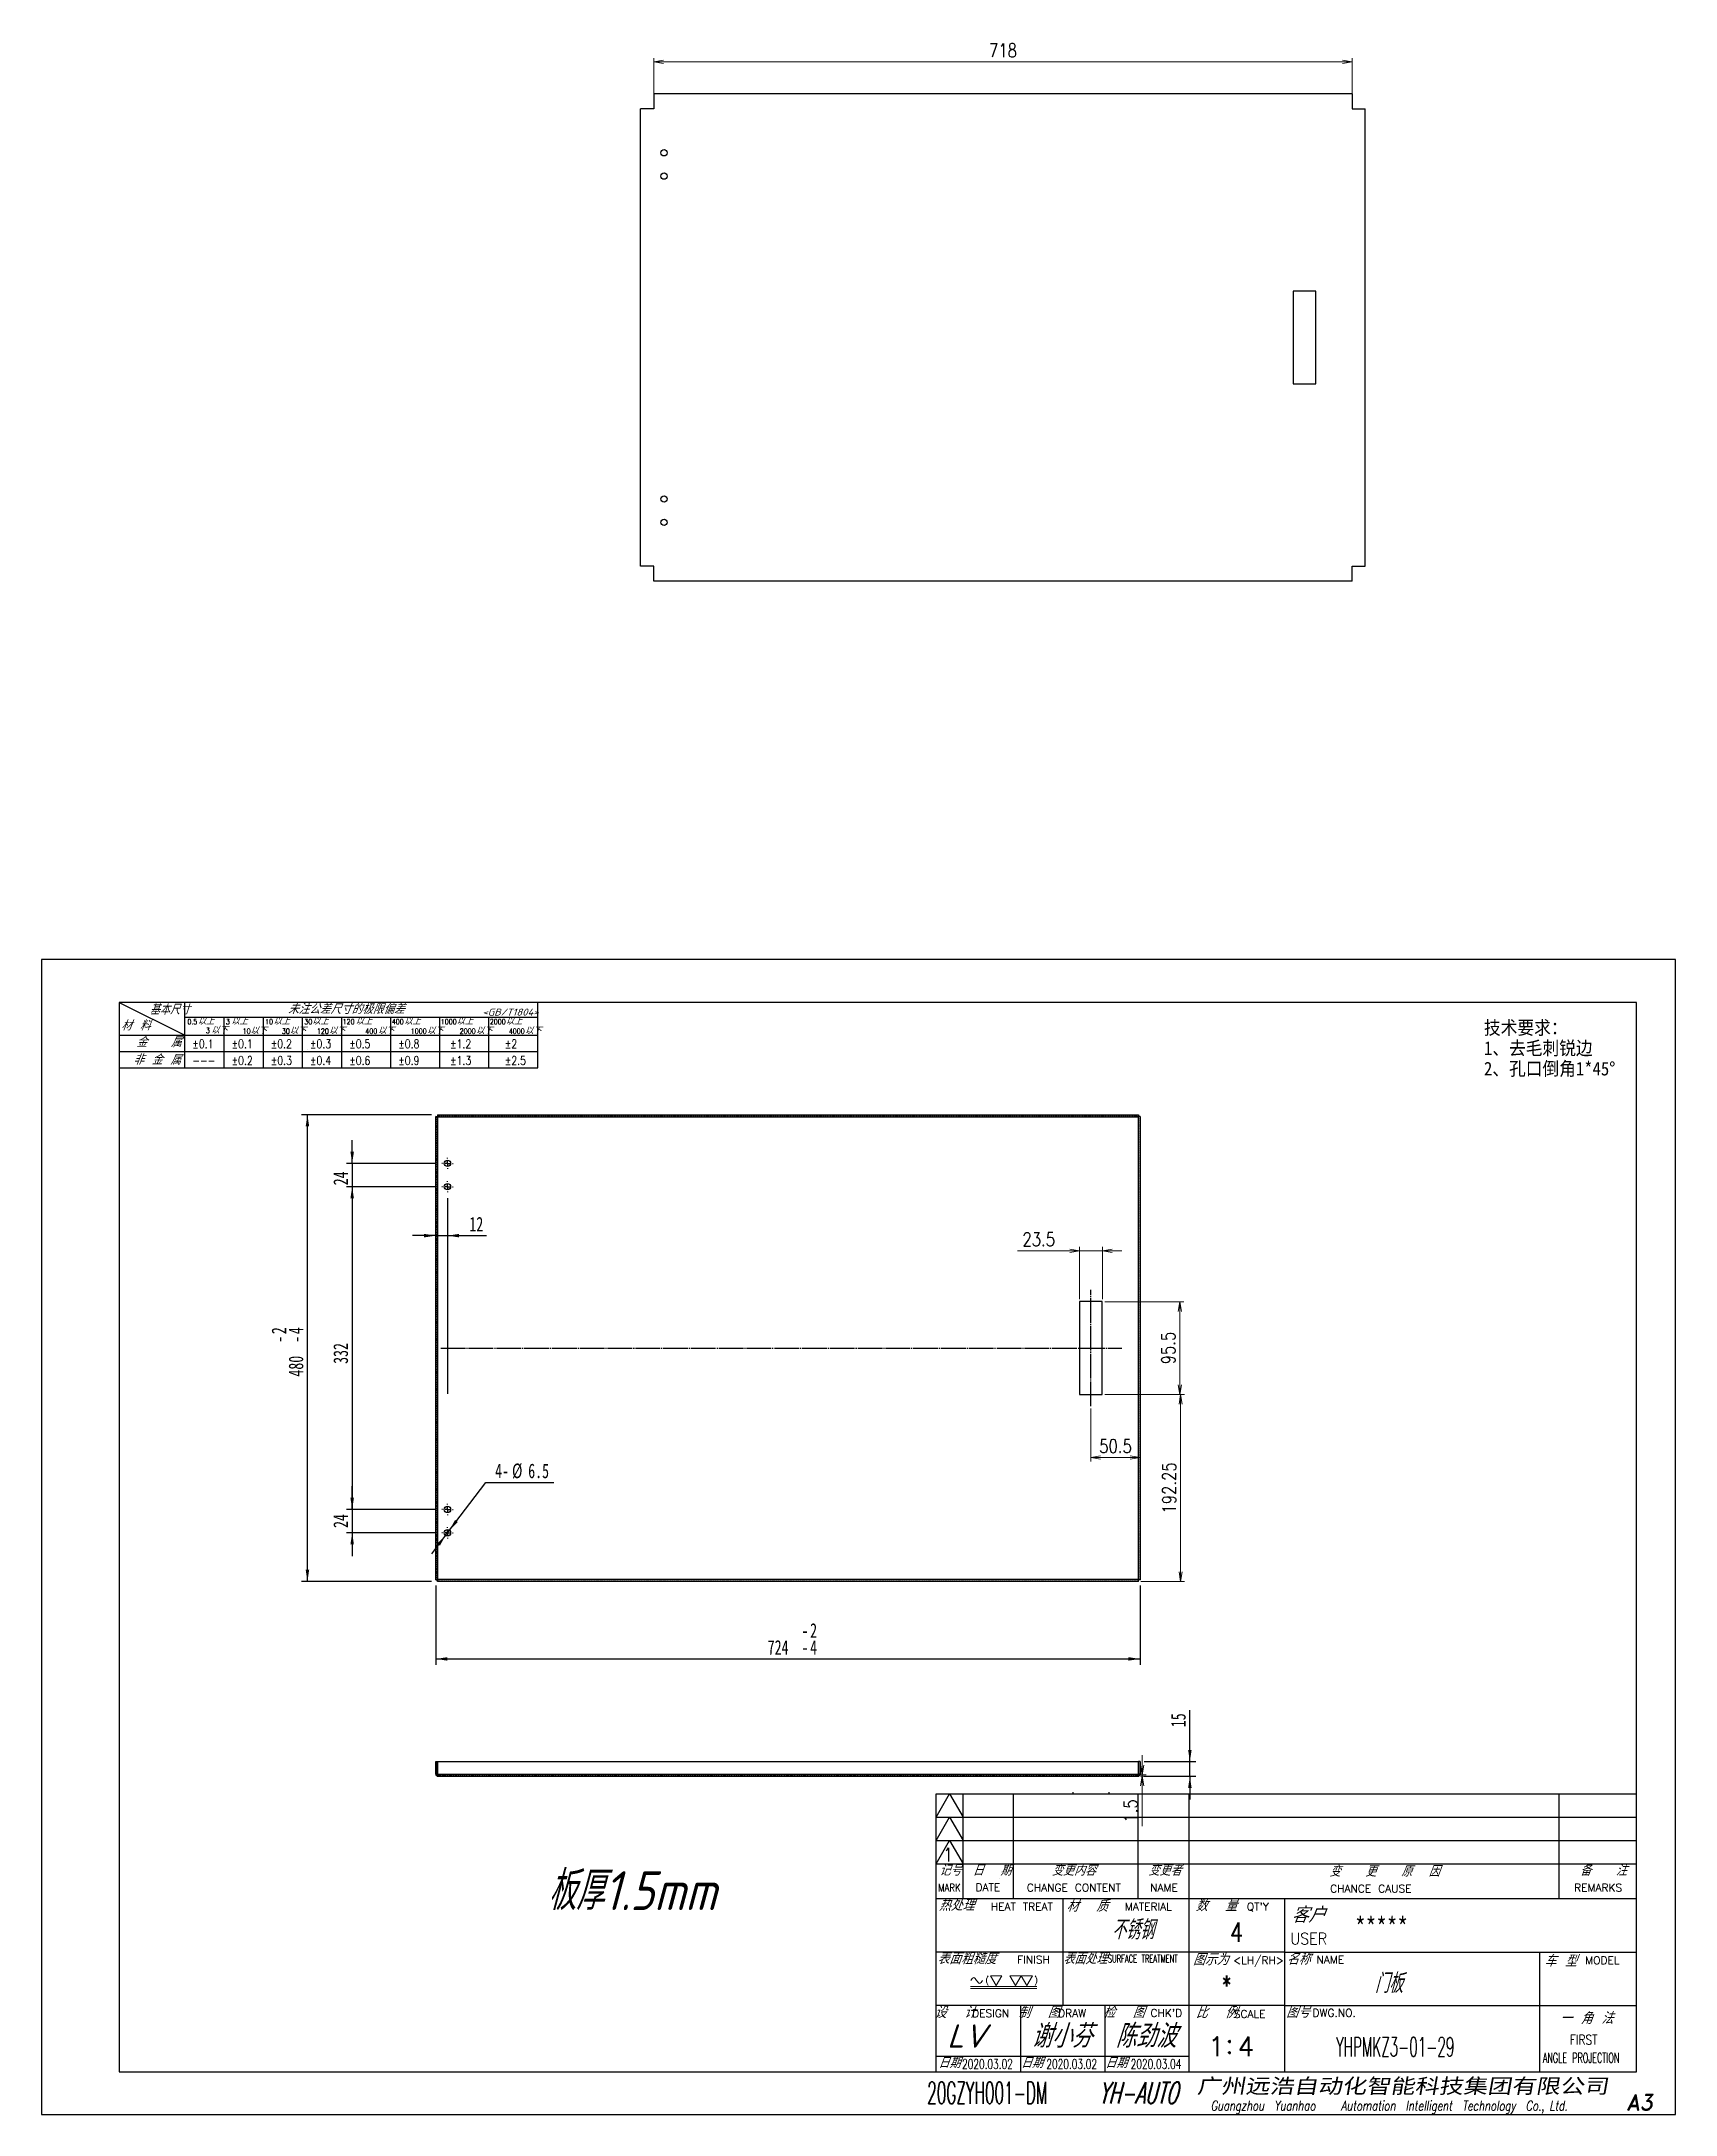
# Model space of a CAD drawing. Header units: millimetres. Extents: x 25593 to 27273, y 21419 to 23552.
import ezdxf
from ezdxf.enums import TextEntityAlignment as Align

# ---------------------------------------------------------------- set-up
doc = ezdxf.new("R2010")
doc.units = ezdxf.units.MM
doc.header["$PDMODE"] = 35
for name, pattern in [('SLD-中心线', [34.29, 30.48, -1.27, 1.27, -1.27]), ('SLD-实线', [0]), ('SLD-虚线', [1.905, 1.27, -0.635])]:
    doc.linetypes.add(name, pattern=pattern)
for name, color, linetype in [('0-c', 1, 'Continuous'), ('CYLINDER', 141, 'Continuous'), ('图\\M+19E79\\M+195B6\\M+18E9A', 7, 'Continuous'), ('标注', 5, 'Continuous')]:
    doc.layers.add(name, color=color, linetype=linetype)
doc.layers.add('DIM', color=3, linetype='Continuous', lineweight=20)
doc.layers.add('标注线', color=3, linetype='Continuous', lineweight=25)
doc.styles.add('DIM', font='romans.shx', dxfattribs={"width": 0.8, "bigfont": 'bigfont.shx'})
doc.styles.add('GB', font='gbeitc.shx', dxfattribs={"bigfont": 'gbcbig.shx'})
doc.styles.add('hzdkt', font='simplex.shx')
doc.styles.add('SLDTEXTSTYLE1', font='TXT', dxfattribs={"width": 0.7})
doc.styles.get("Standard").update_dxf_attribs({"font": 'txt.shx', "width": 0.8, "oblique": 20, "bigfont": 'bigfont.shx'})
doc.styles.add('宋体', font='', dxfattribs={"width": 0.8, "height": 5})
doc.styles.add('标题\\M+18E9A', font='romand.shx', dxfattribs={"oblique": 10, "bigfont": 'bigfont.shx'})
doc.styles.add('标题栏字体', font='romans.shx', dxfattribs={"oblique": 10, "bigfont": 'bigfont.shx'})
doc.styles.get('宋体').set_extended_font_data('SimSun')
doc.dimstyles.new('YH 1-4', dxfattribs={"dimscale": 4, "dimtxt": 3.5, "dimasz": 2.5, "dimexe": 1, "dimexo": 0.625, "dimgap": 1.2, "dimtad": 3, "dimdsep": 46, "dimtxsty": 'DIM', "dimblk": 'OPEN', "dimcen": 0, "dimclrd": 8, "dimclre": 8, "dimclrt": 2, "dimazin": 2, "dimtfac": 0.5, "dimtmove": 0, "dimatfit": 3, "dimldrblk": 'OPEN', "dimfxl": 0, "dimtolj": 2, "dimlwd": 13, "dimlwe": 13, "dimarcsym": 0})

# ---------------------------------------------------------------- blocks, each defined once
blk = doc.blocks.new('FINISH_012')
at = {"layer": 'DIM'}
for p, q in [((-16.94, -5), (-14.06, -5)), ((-15.5, -7.5), (-16.94, -5)), ((-14.06, -5), (-15.5, -7.5)), ((-11.94, -5), (-9.06, -5)), ((-10.5, -7.5), (-11.94, -5)), ((-9.06, -5), (-10.5, -7.5)), ((-7.61, -7.5), (-9.06, -5)), ((-9.06, -5), (-6.17, -5)), ((-6.17, -5), (-7.61, -7.5)), ((-22.04, -7.78), (-5, -7.78)), ((-22.04, -8.28), (-5, -8.28))]:
    blk.add_line(p, q, dxfattribs=at)
for points in [[(-17.5, -5), (-18, -6.25), (-17.5, -7.5)], [(-5.5, -5), (-5, -6.25), (-5.5, -7.5)], [(-22, -6.25), (-21.25, -5.5), (-20.5, -6.25), (-19.75, -7), (-19, -6.25)]]:
    blk.add_spline(points, degree=3, dxfattribs=at)
blk = doc.blocks.new('YH A3')
at = {"layer": 'Defpoints', "linetype": 'Continuous'}
for p, q in [((0, 297), (0, 0)), ((420, 297), (0, 297)), ((420, 0), (420, 297)), ((0, 0), (420, 0))]:
    blk.add_line(p, q, dxfattribs=at)
at = {"layer": '图\\M+19E79\\M+195B6\\M+18E9A', "linetype": 'Continuous'}
for p, q in [((20, 286), (20, 11)), ((410, 286), (20, 286)), ((410, 11), (410, 286)), ((20, 11), (410, 11))]:
    blk.add_line(p, q, dxfattribs=at)
at = {"layer": '图\\M+19E79\\M+195B6\\M+18E9A', "color": 9}
for p, q in [((20, 286), (36.88, 277.54)), ((36.88, 269.2), (36.88, 286)), ((127.6, 269.2), (127.6, 286)), ((20, 277.54), (127.6, 277.54)), ((36.88, 282.22), (127.6, 282.22)), ((46.96, 269.2), (46.96, 282.22)), ((57.04, 269.2), (57.04, 282.22)), ((67.12, 269.2), (67.12, 282.22)), ((77.2, 269.2), (77.2, 282.22)), ((89.8, 269.2), (89.8, 282.22)), ((102.4, 269.2), (102.4, 282.22)), ((115, 269.2), (115, 282.22)), ((20, 273.37), (127.6, 273.37)), ((20, 269.2), (127.6, 269.2)), ((230, 82.5), (410, 82.5)), ((230, 76.5), (233.43, 82.5)), ((233.43, 82.5), (236.86, 76.5)), ((236.86, 55.5), (236.86, 82.5)), ((249.86, 55.5), (249.86, 82.5)), ((281.86, 55.5), (281.86, 82.5)), ((390, 82.5), (390, 55.5)), ((230, 76.5), (410, 76.5)), ((230, 70.5), (233.43, 76.5)), ((233.43, 76.5), (236.86, 70.5)), ((230, 70.5), (410, 70.5)), ((230, 64.5), (233.43, 70.5)), ((233.43, 70.5), (236.86, 64.5)), ((230, 64.5), (410, 64.5)), ((230, 64.5), (410, 64.5)), ((410, 55.5), (230, 55.5)), ((262.5, 55.5), (262.5, 41.75)), ((319.5, 55.5), (319.5, 11)), ((319.5, 41.75), (230, 41.75)), ((262.5, 41.75), (262.5, 28)), ((319.5, 41.75), (410, 41.75)), ((385, 41.75), (385, 11)), ((319.5, 28), (230, 28)), ((251.68, 28), (251.68, 11)), ((273.34, 28), (273.34, 11)), ((319.5, 28), (410, 28)), ((230, 15), (295, 15))]:
    blk.add_line(p, q, dxfattribs=at)
at = {"layer": '图\\M+19E79\\M+195B6\\M+18E9A', "color": 9, "linetype": 'Continuous'}
for p, q in [((230, 11), (230, 82.5)), ((295, 11), (295, 82.5)), ((246.18, 60.71), (246.18, 60.71)), ((246.18, 60.71), (246.18, 60.71)), ((246.18, 60.71), (246.18, 60.71)), ((399.47, 38.42), (399.47, 38.42))]:
    blk.add_line(p, q, dxfattribs=at)
at = {"layer": '图\\M+19E79\\M+195B6\\M+18E9A', "color": 7}
blk.add_line((410, 55.5), (230, 55.5), dxfattribs=at)
at = {"layer": '图\\M+19E79\\M+195B6\\M+18E9A', "color": 9}
for s, height, style, width, p in [('基本尺寸', 2.52, 'GB', 1.2, (27.84, 282.88)), ('未注公差尺寸的极限偏差', 2.52, 'GB', 1.5, (63.32, 283.02)), ('<GB/T1804>', 1.8, 'GB', 1.3, (113.29, 282.59)), ('材 料', 2.52, 'GB', 1.5, (20.42, 278.77)), ('金   属', 2.52, 'GB', 1.5, (24.33, 274.48)), ('0.5', 1.35, 'DIM', 0.7, (37.54, 280.35)), ('以上', 1.62, 'GB', 1.3, (40.15, 280.3)), ('3', 1.35, 'DIM', 0.8, (42.24, 278.06)), ('以下', 1.62, 'GB', 1.3, (43.61, 278.01)), ('3', 1.35, 'DIM', 0.8, (47.39, 280.35)), ('以上', 1.62, 'GB', 1.3, (48.76, 280.3)), ('10', 1.35, 'DIM', 0.8, (51.7, 277.92)), ('以下', 1.62, 'GB', 1.3, (53.69, 277.87)), ('10', 1.35, 'DIM', 0.8, (57.47, 280.35)), ('以上', 1.62, 'GB', 1.3, (59.6, 280.3)), ('30', 1.35, 'DIM', 0.8, (61.78, 277.92)), ('以下', 1.62, 'GB', 1.3, (63.77, 277.87)), ('30', 1.35, 'DIM', 0.8, (67.55, 280.35)), ('以上', 1.62, 'GB', 1.3, (69.53, 280.3)), ('120', 1.35, 'DIM', 0.8, (70.77, 277.92)), ('以下', 1.62, 'GB', 1.3, (73.85, 277.87)), ('120', 1.35, 'DIM', 0.8, (77.39, 280.35)), ('以上', 1.62, 'GB', 1.3, (80.72, 280.3)), ('400', 1.35, 'DIM', 0.8, (83.21, 277.92)), ('以下', 1.62, 'GB', 1.3, (86.45, 277.87)), ('400', 1.35, 'DIM', 0.8, (90.03, 280.35)), ('以上', 1.62, 'GB', 1.3, (93.19, 280.3)), ('1000', 1.35, 'DIM', 0.8, (94.92, 277.92)), ('以下', 1.62, 'GB', 1.3, (99.05, 277.87)), ('1000', 1.35, 'DIM', 0.8, (102.63, 280.35)), ('以上', 1.62, 'GB', 1.3, (106.67, 280.3)), ('2000', 1.35, 'DIM', 0.8, (107.5, 277.92)), ('以下', 1.62, 'GB', 1.3, (111.65, 277.87)), ('2000', 1.35, 'DIM', 0.8, (115.23, 280.35)), ('以上', 1.62, 'GB', 1.3, (119.31, 280.3)), ('4000', 1.35, 'DIM', 0.8, (120.1, 277.92)), ('以下', 1.62, 'GB', 1.3, (124.25, 277.87)), ('非 金 属', 2.52, 'GB', 1.5, (23.53, 269.99)), ('\\M+1817D0.1', 2.205, 'DIM', 0.8, (38.78, 274.23)), ('\\M+1817D0.1', 2.205, 'DIM', 0.8, (48.86, 274.23)), ('\\M+1817D0.2', 2.205, 'DIM', 0.8, (48.86, 269.94)), ('\\M+1817D0.2', 2.205, 'DIM', 0.8, (58.94, 274.23)), ('\\M+1817D0.3', 2.205, 'DIM', 0.8, (58.94, 269.94)), ('\\M+1817D0.3', 2.205, 'DIM', 0.8, (69.02, 274.23)), ('\\M+1817D0.4', 2.205, 'DIM', 0.8, (69.02, 269.94)), ('\\M+1817D0.5', 2.205, 'DIM', 0.8, (79.1, 274.23)), ('\\M+1817D0.6', 2.205, 'DIM', 0.8, (79.1, 269.94)), ('\\M+1817D0.8', 2.205, 'DIM', 0.8, (91.7, 274.23)), ('\\M+1817D0.9', 2.205, 'DIM', 0.8, (91.7, 269.94)), ('\\M+1817D1.2', 2.205, 'DIM', 0.8, (105.02, 274.23)), ('\\M+1817D1.3', 2.205, 'DIM', 0.8, (105.02, 269.94)), ('\\M+1817D2', 2.205, 'DIM', 0.8, (119.09, 274.23)), ('\\M+1817D2.5', 2.205, 'DIM', 0.8, (119.09, 269.94)), ('---', 2.205, 'DIM', 0.8, (38.78, 269.94)), ('记号', 2.8, 'GB', 1.4, (230.72, 61.43)), ('日  期', 2.8, 'GB', 1.4, (239.28, 61.43)), ('变更内容', 2.8, 'GB', 1.4, (259.68, 61.43)), ('变更者', 2.8, 'GB', 1.4, (284.48, 61.43)), ('变   更   原  因', 2.8, 'GB', 1.4, (331.02, 61.18)), ('备   注', 2.8, 'GB', 1.4, (395.41, 61.43)), ('热处理', 3, 'GB', 1.4, (230.61, 52.37)), ('材  质', 3, 'GB', 1.4, (263.44, 52.14)), ('数  量', 3, 'GB', 1.4, (296.59, 52.28)), ('表面粗糙度', 3, 'GB', 1.4, (230.24, 38.66)), ('表面处理', 3, 'GB', 1.3, (262.62, 38.66)), ('图示为', 3, 'GB', 1.4, (295.92, 38.38)), ('名称\u3000', 3, 'GB', 1.4, (320.05, 38.56)), ('比  例\u3000', 3, 'GB', 1.4, (296.61, 24.77)), ('图号', 3, 'GB', 1.4, (319.87, 24.88))]:
    blk.add_text(s, height=height, dxfattribs=dict(at, style=style, width=width)).set_placement(p)
for s, height, width, p in [('MARK', 2, 0.8, (233.35, 57.34)), ('USER', 3, 0.9, (325.72, 43.73))]:
    blk.add_text(s, height=height, dxfattribs=dict(at, width=width)).set_placement(p, align=Align.CENTER)
for s, p in [('DATE', (243.26, 57.42)), ('CHANGE CONTENT', (265.34, 57.34)), ('HEAT TREAT', (252, 52.46)), ('MATERIAL', (284.5, 52.46)), ('FINISH', (255.02, 38.84))]:
    blk.add_text(s, height=2, dxfattribs=at).set_placement(p, align=Align.CENTER)
for s, p in [('NAME', (288.56, 58.34)), ('CHANCE CAUSE', (341.71, 58.09)), ('REMARKS', (400.08, 58.34)), ('MODEL', (401.21, 39.65))]:
    blk.add_text(s, height=2, dxfattribs=at).set_placement(p, align=Align.MIDDLE)
for s, p in [("QT'Y ", (309.85, 52.43)), ('<LH/RH>', (306.29, 38.68)), ('NAME', (327.69, 38.84)), (' DESIGN', (237.43, 25.01)), (' DRAW', (259.57, 25.06)), ("CHK'D", (285.09, 25.09)), ('SCALE', (306.49, 24.88)), ('DWG.NO.', (326.67, 25.14))]:
    blk.add_text(s, height=2, dxfattribs=at).set_placement(p)
at = {"layer": '图\\M+19E79\\M+195B6\\M+18E9A', "color": 9, "style": 'GB'}
for s, height, width, p in [('客户', 4, 1.5, (325.5, 49.34)), ('设  计', 3, 1.4, (234.8, 24.81)), ('制  图', 3, 1.4, (256.29, 24.81)), ('检  图', 3, 1.4, (278.12, 24.81)), ('一 角 法', 3, 1.4, (397.09, 23.29)), ('日期', 2.8, 1.4, (233.29, 11.96)), ('日期', 2.8, 1.4, (254.52, 11.96)), ('日期', 2.8, 1.4, (276.18, 11.96))]:
    blk.add_text(s, height=height, dxfattribs=dict(at, width=width)).set_placement(p, align=Align.CENTER)
at = {"layer": '图\\M+19E79\\M+195B6\\M+18E9A', "color": 9}
for s, height, width, p in [('SURFACE TREATMENT', 2, 0.6, (274.08, 39.06)), ('FIRST', 2.5, 0.800645, (392.8, 17.97)), ('ANGLE PROJECTION', 2.5, 0.6, (385.9, 13.33))]:
    blk.add_text(s, height=height, dxfattribs=dict(at, width=width)).set_placement(p)
at = {"layer": '图\\M+19E79\\M+195B6\\M+18E9A', "color": 9, "style": 'GB', "width": 1.4}
blk.add_text('车 型', height=3, dxfattribs=at).set_placement((390.38, 39.65), align=Align.MIDDLE)
at = {"layer": '图\\M+19E79\\M+195B6\\M+18E9A', "color": 9, "style": '标题栏字体'}
blk.add_text(':', height=5, dxfattribs=at).set_placement((304.25, 15.69))
at = {"layer": '图\\M+19E79\\M+195B6\\M+18E9A', "color": 7, "style": '标题\\M+18E9A'}
for s, height, oblique, width, p in [('YH-AUTO', 5.5, 15, 0.6, (281.84, 5.55)), ('Guangzhou  Yuanhao   Automation  Intelligent  Technology  Co., Ltd.', 2.5, 10, 0.75, (346.39, 1.94))]:
    blk.add_text(s, height=height, dxfattribs=dict(at, oblique=oblique, width=width)).set_placement(p, align=Align.MIDDLE)
at = {"layer": '图\\M+19E79\\M+195B6\\M+18E9A', "color": 7, "lineweight": -3, "style": '宋体', "oblique": 10, "width": 1.2}
blk.add_text('广州远浩自动化智能科技集团有限公司', height=3.8, dxfattribs=at).set_placement((296.96, 5.45))
at = {"layer": '图\\M+19E79\\M+195B6\\M+18E9A', "color": 7, "style": '标题\\M+18E9A', "oblique": 10}
blk.add_text('A3', height=4, dxfattribs=at).set_placement((410.8, 3.14), align=Align.MIDDLE)
blk = doc.blocks.new('_Open')
at = {"color": 0, "linetype": 'ByBlock', "lineweight": -2}
for p, q in [((-1, 0.17), (0, 0)), ((-1, -0.17), (0, 0)), ((0, 0), (-1, 0))]:
    blk.add_line(p, q, dxfattribs=at)
blk = doc.blocks.new('*D3')
at = {"layer": 'CYLINDER', "color": 8, "lineweight": 13, "transparency": 16777216}
for p, q in [((24520, 4420.3), (24602, 4420.3)), ((24598, 4410.3), (24598, 4238.1)), ((24557, 4228.1), (24602, 4228.1))]:
    blk.add_line(p, q, dxfattribs=at)
at = {"layer": 'Defpoints', "color": 0, "transparency": 16777216}
for p in [(24517.5, 4420.3), (24554.5, 4228.1), (24598, 4228.1)]:
    blk.add_point(p, dxfattribs=at)
at = {"layer": 'CYLINDER', "color": 8, "lineweight": 13, "transparency": 16777216, "xscale": 10, "yscale": 10, "zscale": 10}
for p, rotation in [((24598, 4420.3), 90), ((24598, 4228.1), 270)]:
    blk.add_blockref('_Open', p, dxfattribs=dict(at, rotation=rotation))
at = {"layer": 'CYLINDER', "color": 2, "transparency": 16777216, "insert": (24586.2, 4324.2), "char_height": 14, "attachment_point": 5, "rotation": 90, "style": 'DIM'}
blk.add_mtext('\\A2;192.25', dxfattribs=at)
blk = doc.blocks.new('*D4')
at = {"layer": 'CYLINDER', "color": 8, "lineweight": 13, "transparency": 16777216}
for p, q in [((24520, 4515.8), (24601.1, 4515.8)), ((24597.1, 4430.3), (24597.1, 4505.8)), ((24520, 4420.3), (24601.1, 4420.3))]:
    blk.add_line(p, q, dxfattribs=at)
at = {"layer": 'Defpoints', "color": 0, "transparency": 16777216}
for p in [(24517.5, 4515.8), (24597.1, 4515.8), (24517.5, 4420.3)]:
    blk.add_point(p, dxfattribs=at)
at = {"layer": 'CYLINDER', "color": 8, "lineweight": 13, "transparency": 16777216, "xscale": 10, "yscale": 10, "zscale": 10}
for p, rotation in [((24597.1, 4515.8), 90), ((24597.1, 4420.3), 270)]:
    blk.add_blockref('_Open', p, dxfattribs=dict(at, rotation=rotation))
at = {"layer": 'CYLINDER', "color": 2, "transparency": 16777216, "insert": (24585.3, 4468.1), "char_height": 14, "attachment_point": 5, "rotation": 90, "style": 'DIM'}
blk.add_mtext('\\A2;95.5', dxfattribs=at)
blk = doc.blocks.new('*D5')
at = {"layer": 'CYLINDER', "color": 8, "lineweight": 13, "transparency": 16777216}
for p, q in [((24505.7, 4405.8), (24505.7, 4351.4)), ((24556.2, 4394.1), (24556.2, 4351.4)), ((24515.7, 4355.4), (24546.2, 4355.4))]:
    blk.add_line(p, q, dxfattribs=at)
at = {"layer": 'Defpoints', "color": 0, "transparency": 16777216}
for p in [(24505.7, 4408.3), (24556.2, 4396.6), (24556.2, 4355.4)]:
    blk.add_point(p, dxfattribs=at)
at = {"layer": 'CYLINDER', "color": 8, "lineweight": 13, "transparency": 16777216, "xscale": 10, "yscale": 10, "zscale": 10, "rotation": 180}
blk.add_blockref('_Open', (24505.7, 4355.4), dxfattribs=at)
at = {"layer": 'CYLINDER', "color": 8, "lineweight": 13, "transparency": 16777216, "xscale": 10, "yscale": 10, "zscale": 10}
blk.add_blockref('_Open', (24556.2, 4355.4), dxfattribs=at)
at = {"layer": 'CYLINDER', "color": 2, "transparency": 16777216, "insert": (24531, 4367.2), "char_height": 14, "attachment_point": 5, "style": 'DIM'}
blk.add_mtext('\\A2;50.5', dxfattribs=at)
blk = doc.blocks.new('*D6')
at = {"layer": 'CYLINDER', "color": 8, "lineweight": 13, "transparency": 16777216}
for p, q in [((24484, 4568.2), (24430.2, 4568.2)), ((24494, 4518.3), (24494, 4572.2)), ((24517.5, 4568.2), (24494, 4568.2)), ((24517.5, 4518.3), (24517.5, 4572.2)), ((24527.5, 4568.2), (24537.5, 4568.2))]:
    blk.add_line(p, q, dxfattribs=at)
at = {"layer": 'Defpoints', "color": 0, "transparency": 16777216}
for p in [(24517.5, 4568.2), (24494, 4515.8), (24517.5, 4515.8)]:
    blk.add_point(p, dxfattribs=at)
at = {"layer": 'CYLINDER', "color": 8, "lineweight": 13, "transparency": 16777216, "xscale": 10, "yscale": 10, "zscale": 10}
blk.add_blockref('_Open', (24494, 4568.2), dxfattribs=at)
at = {"layer": 'CYLINDER', "color": 8, "lineweight": 13, "transparency": 16777216, "xscale": 10, "yscale": 10, "zscale": 10, "rotation": 180}
blk.add_blockref('_Open', (24517.5, 4568.2), dxfattribs=at)
at = {"layer": 'CYLINDER', "color": 2, "transparency": 16777216, "insert": (24452.1, 4580), "char_height": 14, "attachment_point": 5, "style": 'DIM'}
blk.add_mtext('\\A2;23.5', dxfattribs=at)
blk = doc.blocks.new('*D7')
at = {"layer": 'CYLINDER', "color": 8, "lineweight": 13, "transparency": 16777216}
for p, q in [((26724.3, 21778.9), (26724.3, 21788.9)), ((26722.6, 21768.9), (26728.3, 21768.9)), ((26722.6, 21767.4), (26728.3, 21767.4)), ((26724.3, 21768.9), (26724.3, 21767.4)), ((26724.3, 21757.4), (26724.3, 21715.9))]:
    blk.add_line(p, q, dxfattribs=at)
at = {"layer": 'Defpoints', "color": 0, "transparency": 16777216}
for p in [(26720.1, 21768.9), (26720.1, 21767.4), (26724.3, 21767.4)]:
    blk.add_point(p, dxfattribs=at)
at = {"layer": 'CYLINDER', "color": 8, "lineweight": 13, "transparency": 16777216, "xscale": 10, "yscale": 10, "zscale": 10}
for p, rotation in [((26724.3, 21768.9), 270), ((26724.3, 21767.4), 90)]:
    blk.add_blockref('_Open', p, dxfattribs=dict(at, rotation=rotation))
at = {"layer": 'CYLINDER', "color": 2, "transparency": 16777216, "insert": (26712.5, 21731.7), "char_height": 14, "attachment_point": 5, "rotation": 90, "style": 'DIM'}
blk.add_mtext('\\A2;1.5', dxfattribs=at)
blk = doc.blocks.new('*D8')
at = {"layer": '0-c', "color": 8, "lineweight": 13, "transparency": 16777216}
for p, q in [((26222.2, 23484.9), (26222.2, 23534.7)), ((26232.2, 23530.7), (26930.2, 23530.7)), ((26940.2, 23484.9), (26940.2, 23534.7))]:
    blk.add_line(p, q, dxfattribs=at)
at = {"layer": 'Defpoints', "color": 0, "transparency": 16777216}
for p in [(26940.2, 23530.7), (26222.2, 23482.4), (26940.2, 23482.4)]:
    blk.add_point(p, dxfattribs=at)
at = {"layer": '0-c', "color": 8, "lineweight": 13, "transparency": 16777216, "xscale": 10, "yscale": 10, "zscale": 10, "rotation": 180}
blk.add_blockref('_Open', (26222.2, 23530.7), dxfattribs=at)
at = {"layer": '0-c', "color": 8, "lineweight": 13, "transparency": 16777216, "xscale": 10, "yscale": 10, "zscale": 10}
blk.add_blockref('_Open', (26940.2, 23530.7), dxfattribs=at)
at = {"layer": '0-c', "color": 2, "transparency": 16777216, "insert": (26581.2, 23542.5), "char_height": 14, "attachment_point": 5, "style": 'DIM'}
blk.add_mtext('\\A2;718', dxfattribs=at)

msp = doc.modelspace()

# ---------------------------------------------------------------- linework, layer by layer
at = {"color": 7, "linetype": 'SLD-实线'}
for p, q in [((26902.936, 23294.946), (26879.436, 23294.946)), ((26879.436, 23294.946), (26879.436, 23199.446)), ((26902.936, 23199.446), (26902.936, 23294.946)), ((26879.436, 23199.446), (26902.936, 23199.446)), ((25998.079, 21969.421), (25998.079, 22446.067)), ((26000.079, 22445.744), (25998.079, 22446.067)), ((25998.079, 22446.067), (25999.579, 22446.067)), ((26000.079, 22445.744), (25999.579, 22446.067)), ((25999.756, 22447.744), (26000.079, 22445.744)), ((25999.756, 22447.744), (25999.756, 22446.244)), ((25999.756, 22447.744), (26720.403, 22447.744)), ((25999.756, 22446.244), (26000.079, 22445.744)), ((26000.079, 21969.744), (26000.079, 22445.744)), ((26000.079, 22445.744), (26720.079, 22445.744)), ((26720.079, 22445.744), (26720.403, 22447.744)), ((26720.079, 22445.744), (26720.403, 22446.244)), ((26722.079, 22446.067), (26720.079, 22445.744)), ((26720.579, 22446.067), (26720.079, 22445.744)), ((26720.079, 22445.744), (26720.079, 21969.744)), ((26720.403, 22447.744), (26720.403, 22446.244)), ((26722.079, 22446.067), (26720.579, 22446.067)), ((26722.079, 22446.067), (26722.079, 21969.421)), ((26683.329, 22255.494), (26659.829, 22255.494)), ((26659.829, 22255.494), (26659.829, 22159.994)), ((26683.329, 22159.994), (26683.329, 22255.494)), ((26659.829, 22159.994), (26683.329, 22159.994)), ((25998.079, 21969.421), (26000.079, 21969.744)), ((25998.079, 21969.421), (25999.579, 21969.421)), ((25999.579, 21969.421), (26000.079, 21969.744)), ((26000.079, 21969.744), (25999.756, 21969.244)), ((26000.079, 21969.744), (25999.756, 21967.744)), ((25999.756, 21967.744), (25999.756, 21969.244)), ((26720.403, 21967.744), (25999.756, 21967.744)), ((26720.079, 21969.744), (26000.079, 21969.744)), ((26720.079, 21969.744), (26720.579, 21969.421)), ((26720.079, 21969.744), (26722.079, 21969.421)), ((26720.403, 21967.744), (26720.079, 21969.744)), ((26720.403, 21969.244), (26720.079, 21969.744)), ((26720.403, 21967.744), (26720.403, 21969.244)), ((26722.079, 21969.421), (26720.579, 21969.421)), ((25998.079, 21769.401), (25998.079, 21782.401)), ((25998.079, 21782.401), (25999.579, 21782.401)), ((25999.579, 21769.401), (25999.579, 21782.401)), ((25999.756, 21782.401), (25999.756, 21769.401)), ((25999.756, 21782.401), (26720.403, 21782.401)), ((26720.403, 21769.401), (26720.403, 21782.401)), ((26720.579, 21782.401), (26720.579, 21769.401)), ((26722.079, 21782.401), (26720.579, 21782.401)), ((26722.079, 21782.401), (26722.079, 21769.401)), ((25998.079, 21769.401), (25999.579, 21769.401)), ((25999.756, 21769.401), (26720.403, 21769.401)), ((26000.079, 21767.401), (26720.079, 21767.401)), ((26722.079, 21769.401), (26720.579, 21769.401))]:
    msp.add_line(p, q, dxfattribs=at)
at = {"color": 7, "linetype": 'SLD-虚线'}
for p, q in [((25999.579, 21969.421), (25999.579, 22446.067)), ((25999.756, 22446.244), (26720.403, 22446.244)), ((26720.579, 22446.067), (26720.579, 21969.421)), ((26720.403, 21969.244), (25999.756, 21969.244)), ((26000.079, 21768.901), (26720.079, 21768.901)), ((26000.079, 21767.401), (26000.079, 21768.901)), ((26006.829, 21768.901), (26006.829, 21767.401)), ((26013.329, 21767.401), (26013.329, 21768.901)), ((26653.079, 21750.88), (26653.079, 21749.38)), ((26690.079, 21750.88), (26690.079, 21749.38)), ((26720.079, 21767.401), (26720.079, 21768.901))]:
    msp.add_line(p, q, dxfattribs=at)
at = {"color": 7, "linetype": 'SLD-实线'}
for centre in [(26232.686, 23437.196), (26232.686, 23413.196), (26232.686, 23081.196), (26232.686, 23057.196), (26010.079, 22397.744), (26010.079, 22373.744), (26010.079, 22041.744), (26010.079, 22017.744)]:
    msp.add_circle(centre, 3.25, dxfattribs=at)
for centre, radius, start, end in [((26000.079, 21769.401), 2, 180, 270), ((26000.079, 21769.401), 0.5, 180, 230.635108), ((26720.079, 21769.401), 2, 270, 0), ((26720.079, 21769.401), 0.5, 309.364892, 0)]:
    msp.add_arc(centre, radius, start, end, dxfattribs=at)
at = {"color": 7, "linetype": 'SLD-虚线'}
for centre, start, end in [((26000.079, 21769.401), 230.635108, 270), ((26720.079, 21769.401), 270, 309.364892)]:
    msp.add_arc(centre, 0.5, start, end, dxfattribs=at)
at = {"color": 7, "linetype": 'SLD-实线'}
for centre, start_param, end_param in [((26000.079, 21769.401), 1.57079633, 3.14159265), ((26720.079, 21769.401), 3.14159265, 4.71238898)]:
    msp.add_ellipse(centre, major_axis=(0, 2), ratio=0.16161165, start_param=start_param, end_param=end_param, dxfattribs=at)
at = {"color": 7, "linetype": 'SLD-虚线'}
for centre, start_param, end_param in [((26000.079, 21769.401), 1.57079633, 3.14159265), ((26720.079, 21769.401), 3.14159265, 4.71238898)]:
    msp.add_ellipse(centre, major_axis=(0, 0.5), ratio=0.64644661, start_param=start_param, end_param=end_param, dxfattribs=at)
at = {"layer": 'CYLINDER'}
for p, q in [((26208.686, 23011.996), (26208.686, 23482.396)), ((26222.186, 23482.396), (26208.686, 23482.396)), ((26940.186, 23497.696), (26222.186, 23497.696)), ((26222.186, 23497.696), (26222.186, 23482.396)), ((26940.186, 23497.696), (26940.186, 23482.396)), ((26940.186, 23482.396), (26953.686, 23482.396)), ((26953.686, 23011.996), (26953.686, 23482.396)), ((26222.186, 23011.996), (26208.686, 23011.996)), ((26222.186, 22996.696), (26222.186, 23011.996)), ((26940.186, 23011.996), (26953.686, 23011.996)), ((26940.186, 22996.696), (26940.186, 23011.996)), ((26940.186, 22996.696), (26222.186, 22996.696))]:
    msp.add_line(p, q, dxfattribs=at)
at = {"layer": '标注', "color": 179, "linetype": 'SLD-实线'}
msp.add_line((25866.103, 22515.284), (25866.103, 22515.142), dxfattribs=at)
at = {"layer": '标注'}
for p, q in [((25993.756, 22447.744), (25860.079, 22447.744)), ((25866.079, 21967.744), (25866.079, 22447.744)), ((25912.079, 22397.744), (25912.079, 22421.744)), ((25998.329, 22397.744), (25906.079, 22397.744)), ((25912.079, 22397.744), (25912.079, 22373.744)), ((25998.329, 22373.744), (25906.079, 22373.744)), ((25998.329, 22373.744), (25906.079, 22373.744)), ((25912.079, 22373.744), (25912.079, 22349.744)), ((25912.079, 22373.744), (25912.079, 22041.744)), ((26010.079, 22361.994), (26010.079, 22160.652)), ((25998.079, 22323.401), (25974.079, 22323.401)), ((25998.079, 22323.401), (26010.079, 22323.401)), ((26010.079, 22323.401), (26050.034, 22323.401)), ((25912.079, 22041.744), (25912.079, 22065.744)), ((26012.045, 22020.333), (26049.486, 22069.65)), ((26049.486, 22069.65), (26119.243, 22069.65)), ((25998.329, 22041.744), (25906.079, 22041.744)), ((25998.329, 22041.744), (25906.079, 22041.744)), ((25912.079, 22041.744), (25912.079, 22017.744)), ((25998.329, 22017.744), (25906.079, 22017.744)), ((25912.079, 22017.744), (25912.079, 21993.744)), ((26008.114, 22015.155), (25993.602, 21996.04)), ((26008.114, 22015.155), (26012.045, 22020.333)), ((25993.756, 21967.744), (25860.079, 21967.744)), ((25998.079, 21963.421), (25998.079, 21882.025)), ((26722.079, 21963.421), (26722.079, 21882.025)), ((25998.079, 21888.025), (26722.079, 21888.025)), ((26773.337, 21782.401), (26773.337, 21835.261)), ((26726.403, 21782.401), (26779.337, 21782.401)), ((26773.337, 21767.401), (26773.337, 21782.401)), ((26726.079, 21767.401), (26779.337, 21767.401)), ((26773.337, 21767.401), (26773.337, 21743.401))]:
    msp.add_line(p, q, dxfattribs=at)
at = {"layer": '标注', "color": 0}
for p, q in [((26005.079, 22397.744), (26004.329, 22397.744)), ((26010.079, 22397.744), (26007.579, 22397.744)), ((26010.079, 22402.744), (26010.079, 22403.494)), ((26010.079, 22397.744), (26010.079, 22400.244)), ((26010.079, 22397.744), (26010.079, 22395.244)), ((26010.079, 22397.744), (26012.579, 22397.744)), ((26010.079, 22392.744), (26010.079, 22391.994)), ((26015.079, 22397.744), (26015.829, 22397.744)), ((26005.079, 22373.744), (26004.329, 22373.744)), ((26010.079, 22373.744), (26007.579, 22373.744)), ((26010.079, 22378.744), (26010.079, 22379.494)), ((26010.079, 22373.744), (26010.079, 22376.244)), ((26010.079, 22373.744), (26010.079, 22371.244)), ((26010.079, 22373.744), (26012.579, 22373.744)), ((26010.079, 22368.744), (26010.079, 22367.994)), ((26015.079, 22373.744), (26015.829, 22373.744)), ((26005.079, 22041.744), (26004.329, 22041.744)), ((26010.079, 22041.744), (26007.579, 22041.744)), ((26010.079, 22046.744), (26010.079, 22047.494)), ((26010.079, 22041.744), (26010.079, 22044.244)), ((26010.079, 22041.744), (26010.079, 22039.244)), ((26010.079, 22041.744), (26012.579, 22041.744)), ((26010.079, 22036.744), (26010.079, 22035.994)), ((26015.079, 22041.744), (26015.829, 22041.744)), ((26005.079, 22017.744), (26004.329, 22017.744)), ((26010.079, 22017.744), (26007.579, 22017.744)), ((26010.079, 22022.744), (26010.079, 22023.494)), ((26010.079, 22017.744), (26010.079, 22020.244)), ((26010.079, 22017.744), (26010.079, 22015.244)), ((26010.079, 22017.744), (26012.579, 22017.744)), ((26010.079, 22012.744), (26010.079, 22011.994)), ((26015.079, 22017.744), (26015.829, 22017.744))]:
    msp.add_line(p, q, dxfattribs=at)
at = {"layer": '标注', "linetype": 'SLD-中心线', "ltscale": 0.833333}
for p, q in [((26671.579, 22147.994), (26671.579, 22267.494)), ((26003.215, 22207.744), (26703.403, 22207.744))]:
    msp.add_line(p, q, dxfattribs=at)
at = {"layer": '标注'}
for points in [[(25866.079, 22447.744), (25864.279, 22435.744), (25867.879, 22435.744)], [(25912.079, 22397.744), (25913.879, 22409.744), (25910.279, 22409.744)], [(25912.079, 22373.744), (25910.279, 22361.744), (25913.879, 22361.744)], [(25912.079, 22373.744), (25910.279, 22361.744), (25913.879, 22361.744)], [(25998.079, 22323.401), (25986.079, 22325.201), (25986.079, 22321.601)], [(26010.079, 22323.401), (26022.079, 22321.601), (26022.079, 22325.201)], [(25912.079, 22041.744), (25913.879, 22053.744), (25910.279, 22053.744)], [(25912.079, 22041.744), (25913.879, 22053.744), (25910.279, 22053.744)], [(26012.045, 22020.333), (26020.734, 22028.802), (26017.867, 22030.979)], [(25912.079, 22017.744), (25910.279, 22005.744), (25913.879, 22005.744)], [(26008.114, 22015.155), (25999.424, 22006.686), (26002.292, 22004.509)], [(25866.079, 21967.744), (25867.879, 21979.744), (25864.279, 21979.744)], [(25998.079, 21888.025), (26010.079, 21886.225), (26010.079, 21889.825)], [(26722.079, 21888.025), (26710.079, 21889.825), (26710.079, 21886.225)], [(26773.337, 21782.401), (26775.137, 21794.401), (26771.537, 21794.401)], [(26773.337, 21767.401), (26771.537, 21755.401), (26775.137, 21755.401)]]:
    msp.add_solid(points, dxfattribs=at)

# ---------------------------------------------------------------- block references
at = {"xscale": 4, "yscale": 4, "zscale": 4}
msp.add_blockref('YH A3', (25592.648, 21419.38), dxfattribs=at)
at = {"layer": '图\\M+19E79\\M+195B6\\M+18E9A', "xscale": 4, "yscale": 4, "zscale": 4}
msp.add_blockref('FINISH_012', (26636.126, 21582.222), dxfattribs=at)

# ---------------------------------------------------------------- texts
at = {"layer": '图\\M+19E79\\M+195B6\\M+18E9A', "color": 3, "style": '标题栏字体'}
for s, height, width, p in [('1', 14, 0.8, (26520.052, 21679.798)), ('4', 20, 0.8, (26814.472, 21596.985)), ('*', 20, 0.8, (26805.445, 21542.355)), ('YHPMKZ3-01-29', 20, 0.511179, (26923.522, 21479.037)), ('2020.03.02', 10, 0.675202, (26539.208, 21466.321)), ('2020.03.02', 10, 0.675202, (26625.848, 21466.321)), ('2020.03.04', 10, 0.675202, (26712.488, 21466.321)), ('20GZYH001-DM', 22.4, 0.511179, (26503.3, 21430.558))]:
    msp.add_text(s, height=height, dxfattribs=dict(at, width=width)).set_placement(p)
at = {"layer": '图\\M+19E79\\M+195B6\\M+18E9A', "color": 3}
for s, height, style, p in [('板厚1.5mm', 40, 'GB', (26113.043, 21629.693)), ('不锈钢', 20, 'GB', (26692.938, 21599.453)), ('门板', 20, 'GB', (26963.434, 21544.453)), ('1', 20, '标题栏字体', (26792.145, 21479.393)), ('4', 20, '标题栏字体', (26822.334, 21479.393))]:
    msp.add_text(s, height=height, dxfattribs=dict(at, style=style)).set_placement(p)
at = {"layer": '图\\M+19E79\\M+195B6\\M+18E9A', "color": 3, "lineweight": -3}
for s, height, style, width, p in [('*****', 20, '宋体', 0.8, (26943.162, 21602.106)), ('LV', 24, 'GB', 1.2, (26523.541, 21488.158)), ('谢小芬', 24, 'GB', 1.2, (26610.181, 21488.158)), ('陈劲波', 24, 'GB', 1.2, (26696.821, 21488.158))]:
    msp.add_text(s, height=height, dxfattribs=dict(at, style=style, width=width)).set_placement(p)
at = {"layer": '标注', "char_height": 15, "attachment_point": 1, "rotation": 90, "style": 'SLDTEXTSTYLE1'}
for s, insert in [('24', (25892.743, 22375.19)), ('2', (25829.285, 22222.047)), ('4', (25846.743, 22222.047)), ('-', (25829.285, 22213.318)), ('480', (25846.743, 22178.401)), ('-', (25846.743, 22213.318)), ('332', (25892.743, 22191.495)), ('24', (25892.743, 22022.733)), ('15', (26754.001, 21817.803))]:
    msp.add_mtext(s, dxfattribs=dict(at, insert=insert))
at = {"layer": '标注', "char_height": 15, "attachment_point": 1, "style": 'SLDTEXTSTYLE1'}
for s, insert in [('12', (26032.575, 22342.737)), ('4-', (26059.011, 22088.986)), ('%%c', (26076.47, 22088.986)), ('6.5', (26093.055, 22088.986)), ('2', (26382.948, 21924.82)), ('724', (26339.302, 21907.361)), ('-', (26374.219, 21924.82)), ('4', (26382.948, 21907.361)), ('-', (26374.219, 21907.361))]:
    msp.add_mtext(s, dxfattribs=dict(at, insert=insert))
at = {"layer": '标注线', "insert": (27075.709, 22486.508), "char_height": 14, "attachment_point": 7, "line_spacing_factor": 0.903614, "style": 'hzdkt'}
msp.add_mtext('{\\fSimSun|b0|i0|c134|p2;\\W0.9;技术要求：\\fSimSun|b0|i0|c0|p2;\\P1\\fSimSun|b0|i0|c134|p2;、去毛刺锐边\\fSimSun|b0|i0|c0|p2;\\P2\\fSimSun|b0|i0|c134|p2;、孔口倒角\\fSimSun|b0|i0|c0|p2;1*45%%D}', dxfattribs=at)

# ---------------------------------------------------------------- dimensions: what is measured, and where the dimension line sits
at = {"layer": '0-c'}
dim = msp.add_linear_dim(base=(26940.186, 23530.741), p1=(26222.186, 23482.396), p2=(26940.186, 23482.396), dimstyle='YH 1-4', dxfattribs=at)
dim.commit()
dim.dimension.update_dxf_attribs({"geometry": '*D8', "text_midpoint": (26581.186, 23542.541)})
at = {"layer": 'CYLINDER'}
dim = msp.add_linear_dim(base=(26683.329, 22307.853), p1=(26659.829, 22255.494), p2=(26683.329, 22255.494), dimstyle='YH 1-4', dxfattribs=at)
dim.commit()
dim.dimension.update_dxf_attribs({"geometry": '*D6', "text_midpoint": (26617.963, 22307.853), "dimtype": 128, "insert": (2165.867, 17739.671)})
for base, p2, picture, middle in [((26762.973, 22255.494), (26683.329, 22255.494), '*D4', (26751.173, 22207.744)), ((26763.858, 21967.744), (26720.403, 21967.744), '*D3', (26752.058, 22063.869))]:
    dim = msp.add_linear_dim(base=base, p1=(26683.329, 22159.994), p2=p2, angle=90, dimstyle='YH 1-4', dxfattribs=at)
    dim.commit()
    dim.dimension.update_dxf_attribs({"geometry": picture, "text_midpoint": middle, "insert": (2165.867, 17739.671)})
dim = msp.add_linear_dim(base=(26722.079, 22095.071), p1=(26671.579, 22147.994), p2=(26722.079, 22136.243), dimstyle='YH 1-4', dxfattribs=at)
dim.commit()
dim.dimension.update_dxf_attribs({"geometry": '*D5', "text_midpoint": (26696.829, 22106.871), "insert": (2165.867, 17739.671)})
dim = msp.add_linear_dim(base=(26724.255, 21767.401), p1=(26720.079, 21768.901), p2=(26720.079, 21767.401), angle=90, dimstyle='YH 1-4', dxfattribs=at)
dim.commit()
dim.dimension.update_dxf_attribs({"geometry": '*D7', "text_midpoint": (26712.455, 21731.668)})

doc.saveas('drawing.dxf')
